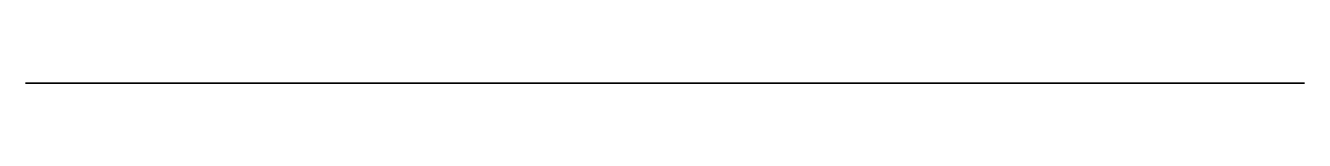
# Model space of a CAD drawing. Header units: millimetres. Extents: x -225 to 476, y 0 to 0.
import ezdxf

# ---------------------------------------------------------------- set-up
doc = ezdxf.new("R2010")
doc.units = ezdxf.units.MM

msp = doc.modelspace()

# ---------------------------------------------------------------- hatches: boundary and pattern name
at = {"true_color": 0xfeeab9, "extrusion": (0, -1, 0)}
h = msp.add_hatch(dxfattribs=at)
h.set_pattern_fill('_USER', color=254, pattern_type=0)
h.set_pattern_definition([(0, (0, 0), (0, 1), [])])
h.paths.add_polyline_path([(475.57, 234.15), (-225.08, 234.15), (-225.08, -303.82), (475.57, -303.82)])
h.paths.add_polyline_path([(425.57, 184.15), (425.57, -253.82), (-175.08, -253.82), (-175.08, 184.15)], flags=16)
h.paths.add_polyline_path([(325.57, 84.15), (325.57, -153.82), (-75.08, -153.82), (-75.08, 84.15)], flags=0)
at = {"extrusion": (0, -1, 0)}
h = msp.add_hatch(dxfattribs=at)
h.set_pattern_fill('AR-BRELM', color=6)
h.set_pattern_definition([(0, (-2100.7, -163.62), (0, 135.484), [193.675, -9.525]), (0, (-2100.7, -106.47), (0, 135.484), [193.675, -9.525]), (0, (-2049.9, -95.87), (0, 135.484), [92.075, -9.525]), (0, (-2049.9, -38.72), (0, 135.484), [92.075, -9.525]), (90, (-2100.7, -163.62), (-203.2, 1e-14), [57.15, -78.334]), (90, (-2110.23, -163.62), (-203.2, 1e-14), [57.15, -78.334]), (90, (-2049.9, -95.87), (-101.6, 6e-15), [57.15, -78.334]), (90, (-2059.43, -95.87), (-101.6, 6e-15), [57.15, -78.334])])
h.paths.add_polyline_path([(425.57, 184.15), (-175.08, 184.15), (-175.08, -253.82), (425.57, -253.82)])
h.paths.add_polyline_path([(325.57, 84.15), (325.57, -153.82), (-75.08, -153.82), (-75.08, 84.15)], flags=16)

# ---------------------------------------------------------------- linework, layer by layer
for points in [[(-225.08, 234.15), (475.57, 234.15), (475.57, -303.82), (-225.08, -303.82)], [(-175.08, -253.82), (425.57, -253.82), (425.57, 184.15), (-175.08, 184.15)], [(-75.08, 84.15), (325.57, 84.15), (325.57, -153.82), (-75.08, -153.82)]]:
    msp.add_lwpolyline(points, close=True, dxfattribs=at)

doc.saveas('drawing.dxf')
